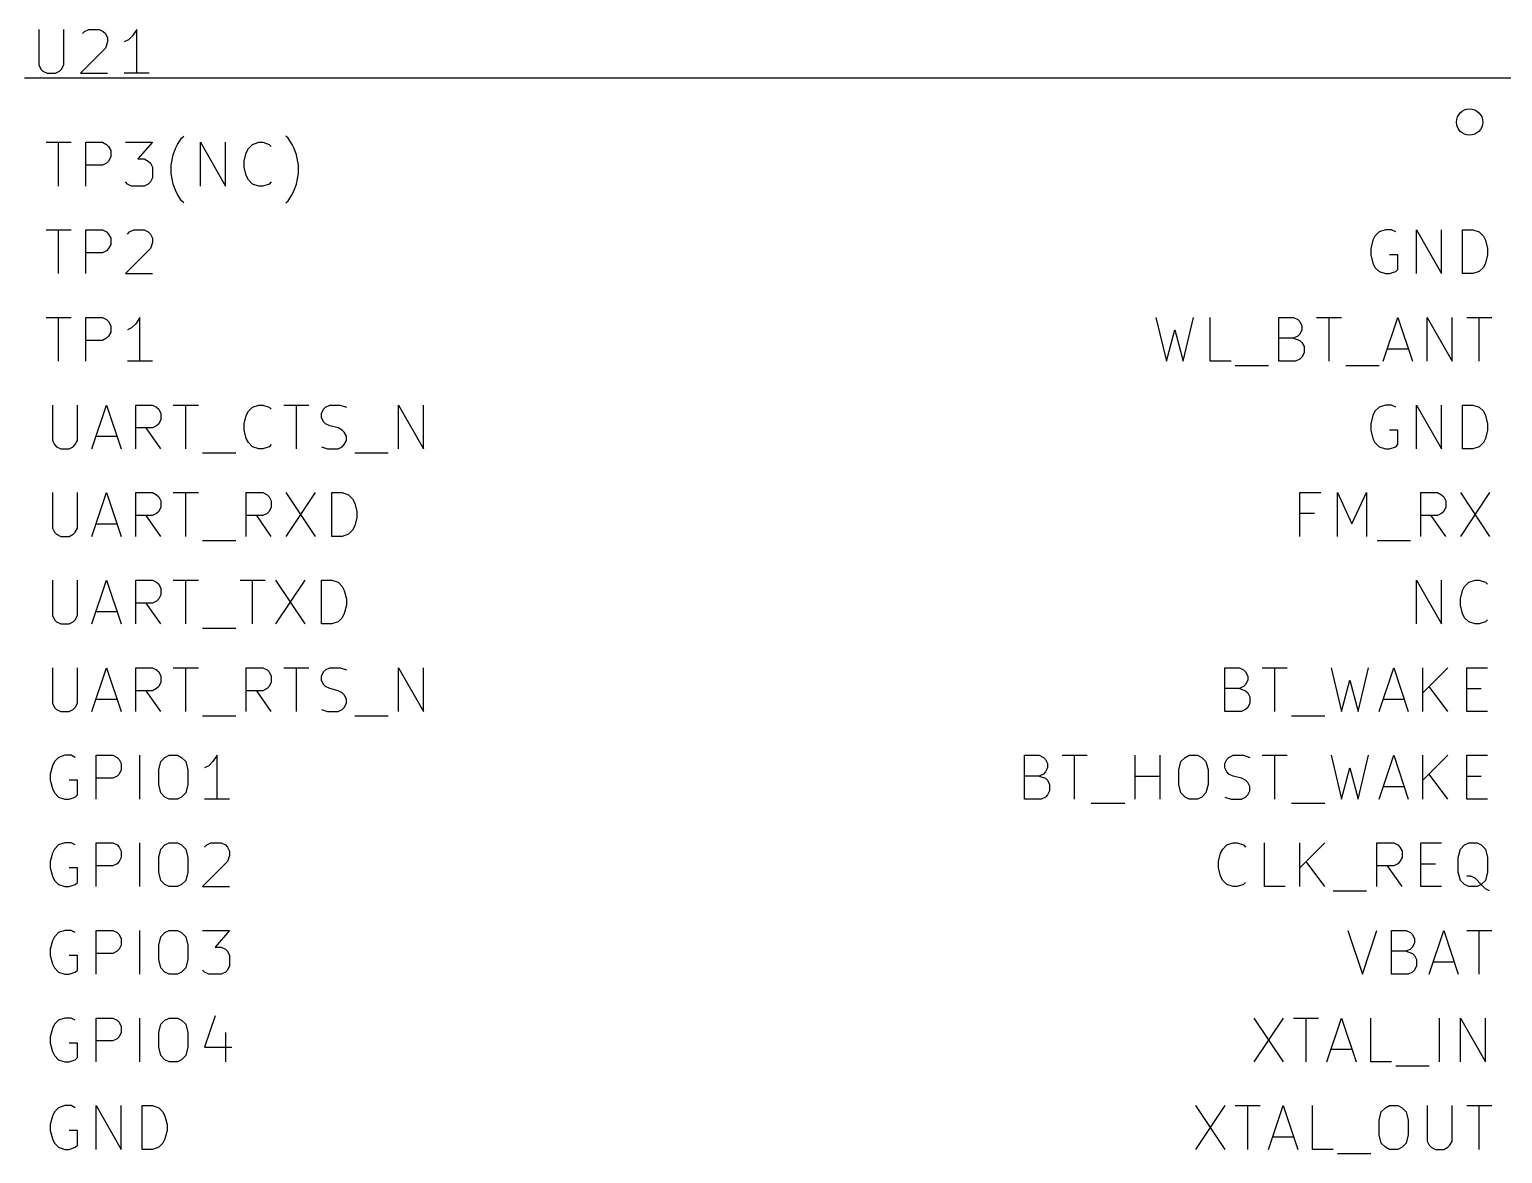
# Model space of a CAD drawing. Header units: millimetres. Extents: x 6 to 276, y -192 to -5.
# Drawn here: x 106.83 to 149.55, y -74.37 to -41.76 of the extents above; entities that cross this region are included whole.
import ezdxf

# ---------------------------------------------------------------- set-up
doc = ezdxf.new("R2010")
doc.units = ezdxf.units.MM
doc.layers.add('GREENSIXTYFIVE', color=129, linetype='CONTINUOUS')
doc.layers.add('RED', color=14, linetype='CONTINUOUS')

msp = doc.modelspace()

# ---------------------------------------------------------------- linework, layer by layer
at = {"layer": 'GREENSIXTYFIVE', "linetype": 'CONTINUOUS'}
for p, q in [((107.0935, -41.7644), (107.0935, -42.7925)), ((107.8192, -42.7925), (107.8192, -41.7644)), ((108.3636, -41.8854), (108.424, -41.8249)), ((108.424, -41.8249), (108.545, -41.7644)), ((108.545, -41.7644), (108.8474, -41.7644)), ((108.8474, -41.7644), (108.9683, -41.8249)), ((108.9683, -41.8249), (109.0288, -41.8854)), ((109.9359, -41.7644), (109.815, -41.9459)), ((109.9359, -43.0344), (109.9359, -41.7644)), ((109.0288, -41.8854), (109.0893, -42.0063)), ((109.0893, -42.1273), (109.0288, -42.3087)), ((109.0893, -42.0063), (109.0893, -42.1273)), ((109.694, -42.0668), (109.5731, -42.1273)), ((109.815, -41.9459), (109.694, -42.0668)), ((109.0288, -42.3087), (108.3031, -43.0344)), ((107.0935, -42.7925), (107.154, -42.9135)), ((107.154, -42.9135), (107.2145, -42.974)), ((107.2145, -42.974), (107.3354, -43.0344)), ((107.3354, -43.0344), (107.5773, -43.0344)), ((107.5773, -43.0344), (107.6983, -42.974)), ((107.6983, -42.974), (107.7588, -42.9135)), ((107.7588, -42.9135), (107.8192, -42.7925)), ((108.3031, -43.0344), (109.0893, -43.0344)), ((110.2988, -43.0344), (109.5731, -43.0344)), ((107.3089, -45.0375), (108.0346, -45.0375)), ((107.6718, -46.3075), (107.6718, -45.0375)), ((108.4579, -46.3075), (108.4579, -45.0375)), ((108.4579, -45.0375), (108.9417, -45.0375)), ((108.9417, -45.0375), (109.0627, -45.098)), ((109.0627, -45.098), (109.1232, -45.1585)), ((109.1232, -45.1585), (109.1836, -45.2794)), ((109.1836, -45.2794), (109.1836, -45.4609)), ((109.607, -45.0375), (110.3932, -45.0375)), ((110.3932, -45.0375), (109.9698, -45.5213)), ((110.9979, -45.4004), (111.0584, -45.219)), ((111.0584, -45.219), (111.1189, -45.098)), ((111.1189, -45.098), (111.2398, -44.9166)), ((111.2398, -44.9166), (111.3003, -44.8561)), ((111.7841, -46.3075), (111.7841, -45.0375)), ((111.7841, -45.0375), (112.5098, -46.3075)), ((112.5098, -46.3075), (112.5098, -45.0375)), ((113.1146, -45.3399), (113.1751, -45.219)), ((113.1751, -45.219), (113.2961, -45.098)), ((113.2961, -45.098), (113.4775, -45.0375)), ((113.4775, -45.0375), (113.5984, -45.0375)), ((113.5984, -45.0375), (113.7799, -45.098)), ((113.7799, -45.098), (113.8403, -45.1585)), ((114.3242, -44.9166), (114.2637, -44.8561)), ((114.4451, -45.098), (114.3242, -44.9166)), ((114.5056, -45.219), (114.4451, -45.098)), ((114.5661, -45.4004), (114.5056, -45.219)), ((108.9417, -45.7028), (108.4579, -45.7028)), ((109.0627, -45.6423), (108.9417, -45.7028)), ((109.1232, -45.5818), (109.0627, -45.6423)), ((109.1836, -45.4609), (109.1232, -45.5818)), ((109.9698, -45.5213), (110.1513, -45.5213)), ((110.1513, -45.5213), (110.2722, -45.5818)), ((110.2722, -45.5818), (110.3327, -45.6423)), ((110.3327, -45.6423), (110.3932, -45.7632)), ((110.9374, -45.7028), (110.9979, -45.4004)), ((110.9374, -45.9447), (110.9374, -45.7028)), ((113.0542, -45.5818), (113.1146, -45.3399)), ((113.0542, -45.7632), (113.0542, -45.5818)), ((114.6265, -45.7028), (114.5661, -45.4004)), ((114.6265, -45.9447), (114.6265, -45.7028)), ((110.3932, -46.0656), (110.3327, -46.1866)), ((110.3932, -45.7632), (110.3932, -46.0656)), ((110.9979, -46.2471), (110.9374, -45.9447)), ((113.1146, -46.0051), (113.0542, -45.7632)), ((113.1751, -46.1261), (113.1146, -46.0051)), ((113.2961, -46.2471), (113.1751, -46.1261)), ((114.5661, -46.2471), (114.6265, -45.9447)), ((109.6675, -46.2471), (109.607, -46.1866)), ((109.7884, -46.3075), (109.6675, -46.2471)), ((110.1513, -46.3075), (109.7884, -46.3075)), ((110.2722, -46.2471), (110.1513, -46.3075)), ((110.3327, -46.1866), (110.2722, -46.2471)), ((111.0584, -46.4285), (110.9979, -46.2471)), ((111.1189, -46.5494), (111.0584, -46.4285)), ((111.2398, -46.7309), (111.1189, -46.5494)), ((113.4775, -46.3075), (113.2961, -46.2471)), ((113.5984, -46.3075), (113.4775, -46.3075)), ((113.7799, -46.2471), (113.5984, -46.3075)), ((113.8403, -46.1866), (113.7799, -46.2471)), ((114.3242, -46.7309), (114.4451, -46.5494)), ((114.4451, -46.5494), (114.5056, -46.4285)), ((114.5056, -46.4285), (114.5661, -46.2471)), ((111.3003, -46.7913), (111.2398, -46.7309)), ((114.2637, -46.7913), (114.3242, -46.7309)), ((107.3089, -47.5775), (108.0346, -47.5775)), ((107.6718, -48.8475), (107.6718, -47.5775)), ((108.4579, -48.8475), (108.4579, -47.5775)), ((108.4579, -47.5775), (108.9417, -47.5775)), ((108.9417, -47.5775), (109.0627, -47.638)), ((109.0627, -47.638), (109.1232, -47.6985)), ((109.1232, -47.6985), (109.1836, -47.8194)), ((109.1836, -47.8194), (109.1836, -48.0009)), ((109.6675, -47.6985), (109.7279, -47.638)), ((109.7279, -47.638), (109.8489, -47.5775)), ((109.8489, -47.5775), (110.1513, -47.5775)), ((110.1513, -47.5775), (110.2722, -47.638)), ((110.2722, -47.638), (110.3327, -47.6985)), ((110.3327, -47.6985), (110.3932, -47.8194)), ((110.3932, -47.8194), (110.3932, -47.9404)), ((145.8443, -47.759), (145.7838, -47.8799)), ((145.9653, -47.638), (145.8443, -47.759)), ((146.1467, -47.5775), (145.9653, -47.638)), ((146.3281, -47.5775), (146.1467, -47.5775)), ((146.4491, -47.638), (146.3281, -47.5775)), ((147.0538, -48.8475), (147.0538, -47.5775)), ((147.0538, -47.5775), (147.7795, -48.8475)), ((147.7795, -48.8475), (147.7795, -47.5775)), ((148.3843, -48.8475), (148.3843, -47.5775)), ((148.3843, -47.5775), (148.6867, -47.5775)), ((148.6867, -47.5775), (148.8681, -47.638)), ((148.8681, -47.638), (148.9891, -47.759)), ((148.9891, -47.759), (149.0496, -47.8799)), ((108.9417, -48.2428), (108.4579, -48.2428)), ((109.0627, -48.1823), (108.9417, -48.2428)), ((109.1232, -48.1218), (109.0627, -48.1823)), ((109.1836, -48.0009), (109.1232, -48.1218)), ((110.3327, -48.1218), (109.607, -48.8475)), ((110.3932, -47.9404), (110.3327, -48.1218)), ((145.7838, -47.8799), (145.7234, -48.1218)), ((145.7234, -48.1218), (145.7234, -48.3032)), ((149.0496, -47.8799), (149.11, -48.1218)), ((149.11, -48.1218), (149.11, -48.3032)), ((145.7234, -48.3032), (145.7838, -48.5451)), ((145.7838, -48.5451), (145.8443, -48.6661)), ((145.8443, -48.6661), (145.9653, -48.7871)), ((146.5095, -48.3032), (146.2676, -48.3032)), ((146.5095, -48.7266), (146.5095, -48.3032)), ((148.9891, -48.6661), (148.8681, -48.7871)), ((149.0496, -48.5451), (148.9891, -48.6661)), ((149.11, -48.3032), (149.0496, -48.5451)), ((109.607, -48.8475), (110.3932, -48.8475)), ((145.9653, -48.7871), (146.1467, -48.8475)), ((146.1467, -48.8475), (146.2676, -48.8475)), ((146.2676, -48.8475), (146.4491, -48.7871)), ((146.4491, -48.7871), (146.5095, -48.7266)), ((148.6867, -48.8475), (148.3843, -48.8475)), ((148.8681, -48.7871), (148.6867, -48.8475)), ((107.3089, -50.1175), (108.0346, -50.1175)), ((107.6718, -51.3875), (107.6718, -50.1175)), ((108.4579, -51.3875), (108.4579, -50.1175)), ((108.4579, -50.1175), (108.9417, -50.1175)), ((108.9417, -50.1175), (109.0627, -50.178)), ((109.0627, -50.178), (109.1232, -50.2385)), ((109.1232, -50.2385), (109.1836, -50.3594)), ((109.1836, -50.3594), (109.1836, -50.5409)), ((109.9094, -50.299), (109.7884, -50.4199)), ((110.0303, -50.1175), (109.9094, -50.299)), ((110.0303, -51.3875), (110.0303, -50.1175)), ((139.4944, -50.1175), (139.7968, -51.3875)), ((140.2806, -51.3875), (140.583, -50.1175)), ((141.0667, -51.3875), (141.0667, -50.1175)), ((143.0624, -51.3875), (143.0624, -50.1175)), ((143.0624, -50.1175), (143.4858, -50.1175)), ((143.4858, -50.1175), (143.6067, -50.178)), ((143.6067, -50.178), (143.6672, -50.2385)), ((143.6672, -50.2385), (143.7277, -50.3594)), ((143.7277, -50.3594), (143.7277, -50.4804)), ((144.151, -50.1175), (144.8767, -50.1175)), ((144.5139, -51.3875), (144.5139, -50.1175)), ((146.0862, -51.3875), (146.5095, -50.1175)), ((146.5095, -50.1175), (146.9329, -51.3875)), ((147.3562, -51.3875), (147.3562, -50.1175)), ((147.3562, -50.1175), (148.0819, -51.3875)), ((148.0819, -51.3875), (148.0819, -50.1175)), ((148.5053, -50.1175), (149.231, -50.1175)), ((148.8682, -51.3875), (148.8682, -50.1175)), ((108.9417, -50.7828), (108.4579, -50.7828)), ((109.0627, -50.7223), (108.9417, -50.7828)), ((109.1232, -50.6618), (109.0627, -50.7223)), ((109.1836, -50.5409), (109.1232, -50.6618)), ((109.7884, -50.4199), (109.6675, -50.4804)), ((139.7968, -51.3875), (140.0387, -50.4804)), ((140.0387, -50.4804), (140.2806, -51.3875)), ((143.4858, -50.7223), (143.0624, -50.7223)), ((143.6067, -50.6618), (143.4858, -50.7223)), ((143.4858, -50.7223), (143.6672, -50.7828)), ((143.6672, -50.6013), (143.6067, -50.6618)), ((143.7277, -50.4804), (143.6672, -50.6013)), ((143.6672, -50.7828), (143.7277, -50.8432)), ((143.7277, -50.8432), (143.7881, -50.9642)), ((143.7881, -51.1456), (143.7277, -51.2666)), ((143.7881, -50.9642), (143.7881, -51.1456)), ((146.2072, -51.0247), (146.8119, -51.0247)), ((110.3932, -51.3875), (109.6675, -51.3875)), ((141.6715, -51.3875), (141.0667, -51.3875)), ((141.7925, -51.5085), (142.7601, -51.5085)), ((143.5462, -51.3875), (143.0624, -51.3875)), ((143.6672, -51.3271), (143.5462, -51.3875)), ((143.7277, -51.2666), (143.6672, -51.3271)), ((144.9977, -51.5085), (145.9653, -51.5085)), ((107.4903, -52.6575), (107.4903, -53.6856)), ((108.216, -53.6856), (108.216, -52.6575)), ((108.6394, -53.9275), (109.0627, -52.6575)), ((109.0627, -52.6575), (109.4861, -53.9275)), ((109.9094, -53.9275), (109.9094, -52.6575)), ((109.9094, -52.6575), (110.3932, -52.6575)), ((110.3932, -52.6575), (110.5142, -52.718)), ((110.5142, -52.718), (110.5747, -52.7785)), ((110.5747, -52.7785), (110.6351, -52.8994)), ((110.6351, -52.8994), (110.6351, -53.0809)), ((110.998, -52.6575), (111.7237, -52.6575)), ((111.3609, -53.9275), (111.3609, -52.6575)), ((113.0542, -53.2018), (113.1146, -52.9599)), ((113.1146, -52.9599), (113.1751, -52.839)), ((113.1751, -52.839), (113.2961, -52.718)), ((113.2961, -52.718), (113.4775, -52.6575)), ((113.4775, -52.6575), (113.5984, -52.6575)), ((113.5984, -52.6575), (113.7799, -52.718)), ((113.7799, -52.718), (113.8403, -52.7785)), ((114.2032, -52.6575), (114.9289, -52.6575)), ((114.5661, -53.9275), (114.5661, -52.6575)), ((115.2918, -52.8994), (115.3522, -52.7785)), ((115.2918, -53.0204), (115.2918, -52.8994)), ((115.3522, -52.7785), (115.4127, -52.718)), ((115.4127, -52.718), (115.5337, -52.6575)), ((115.5337, -52.6575), (115.836, -52.6575)), ((115.836, -52.6575), (116.0175, -52.718)), ((117.5293, -53.9275), (117.5293, -52.6575)), ((117.5293, -52.6575), (118.255, -53.9275)), ((118.255, -53.9275), (118.255, -52.6575)), ((145.7838, -52.9599), (145.7234, -53.2018)), ((145.8443, -52.839), (145.7838, -52.9599)), ((145.9653, -52.718), (145.8443, -52.839)), ((146.1467, -52.6575), (145.9653, -52.718)), ((146.3281, -52.6575), (146.1467, -52.6575)), ((146.4491, -52.718), (146.3281, -52.6575)), ((147.0538, -53.9275), (147.0538, -52.6575)), ((147.0538, -52.6575), (147.7795, -53.9275)), ((147.7795, -53.9275), (147.7795, -52.6575)), ((148.3843, -53.9275), (148.3843, -52.6575)), ((148.3843, -52.6575), (148.6867, -52.6575)), ((148.6867, -52.6575), (148.8681, -52.718)), ((148.8681, -52.718), (148.9891, -52.839)), ((148.9891, -52.839), (149.0496, -52.9599)), ((149.0496, -52.9599), (149.11, -53.2018)), ((110.3932, -53.3228), (109.9094, -53.3228)), ((110.6351, -53.9275), (110.2118, -53.3228)), ((110.5142, -53.2623), (110.3932, -53.3228)), ((110.5747, -53.2018), (110.5142, -53.2623)), ((110.6351, -53.0809), (110.5747, -53.2018)), ((113.0542, -53.3832), (113.0542, -53.2018)), ((113.1146, -53.6251), (113.0542, -53.3832)), ((115.3522, -53.1413), (115.2918, -53.0204)), ((115.4127, -53.2018), (115.3522, -53.1413)), ((115.5337, -53.2623), (115.4127, -53.2018)), ((115.7756, -53.3228), (115.5337, -53.2623)), ((115.8965, -53.3832), (115.7756, -53.3228)), ((115.957, -53.4437), (115.8965, -53.3832)), ((145.7234, -53.2018), (145.7234, -53.3832)), ((145.7234, -53.3832), (145.7838, -53.6251)), ((146.5095, -53.3832), (146.2676, -53.3832)), ((146.5095, -53.8066), (146.5095, -53.3832)), ((149.11, -53.3832), (149.0496, -53.6251)), ((149.11, -53.2018), (149.11, -53.3832)), ((107.4903, -53.6856), (107.5508, -53.8066)), ((107.5508, -53.8066), (107.6113, -53.8671)), ((108.0951, -53.8671), (108.1556, -53.8066)), ((108.1556, -53.8066), (108.216, -53.6856)), ((108.7604, -53.5647), (109.3651, -53.5647)), ((113.1751, -53.7461), (113.1146, -53.6251)), ((113.2961, -53.8671), (113.1751, -53.7461)), ((113.8403, -53.8066), (113.7799, -53.8671)), ((115.8965, -53.8671), (115.957, -53.8066)), ((116.0175, -53.5647), (115.957, -53.4437)), ((115.957, -53.8066), (116.0175, -53.6856)), ((116.0175, -53.6856), (116.0175, -53.5647)), ((145.7838, -53.6251), (145.8443, -53.7461)), ((145.8443, -53.7461), (145.9653, -53.8671)), ((146.4491, -53.8671), (146.5095, -53.8066)), ((148.9891, -53.7461), (148.8681, -53.8671)), ((149.0496, -53.6251), (148.9891, -53.7461)), ((107.6113, -53.8671), (107.7322, -53.9275)), ((107.7322, -53.9275), (107.9741, -53.9275)), ((107.9741, -53.9275), (108.0951, -53.8671)), ((111.8447, -54.0485), (112.8123, -54.0485)), ((113.4775, -53.9275), (113.2961, -53.8671)), ((113.5984, -53.9275), (113.4775, -53.9275)), ((113.7799, -53.8671), (113.5984, -53.9275)), ((115.2918, -53.8671), (115.4732, -53.9275)), ((115.4732, -53.9275), (115.7756, -53.9275)), ((115.7756, -53.9275), (115.8965, -53.8671)), ((116.2594, -54.0485), (117.227, -54.0485)), ((145.9653, -53.8671), (146.1467, -53.9275)), ((146.1467, -53.9275), (146.2676, -53.9275)), ((146.2676, -53.9275), (146.4491, -53.8671)), ((148.6867, -53.9275), (148.3843, -53.9275)), ((148.8681, -53.8671), (148.6867, -53.9275)), ((107.4903, -55.1975), (107.4903, -56.2256)), ((108.216, -56.2256), (108.216, -55.1975)), ((108.6394, -56.4675), (109.0627, -55.1975)), ((109.0627, -55.1975), (109.4861, -56.4675)), ((109.9094, -56.4675), (109.9094, -55.1975)), ((109.9094, -55.1975), (110.3932, -55.1975)), ((110.3932, -55.1975), (110.5142, -55.258)), ((110.5142, -55.258), (110.5747, -55.3185)), ((110.5747, -55.3185), (110.6351, -55.4394)), ((110.6351, -55.4394), (110.6351, -55.6209)), ((110.998, -55.1975), (111.7237, -55.1975)), ((111.3609, -56.4675), (111.3609, -55.1975)), ((113.1146, -56.4675), (113.1146, -55.1975)), ((113.1146, -55.1975), (113.5984, -55.1975)), ((113.5984, -55.1975), (113.7194, -55.258)), ((113.7194, -55.258), (113.7799, -55.3185)), ((113.7799, -55.3185), (113.8403, -55.4394)), ((113.8403, -55.4394), (113.8403, -55.6209)), ((114.2637, -55.1975), (115.1103, -56.4675)), ((115.1103, -55.1975), (114.2637, -56.4675)), ((115.5941, -56.4675), (115.5941, -55.1975)), ((115.5941, -55.1975), (115.8965, -55.1975)), ((115.8965, -55.1975), (116.0779, -55.258)), ((116.0779, -55.258), (116.1989, -55.379)), ((116.1989, -55.379), (116.2594, -55.4999)), ((116.2594, -55.4999), (116.3198, -55.7418)), ((143.6672, -56.4675), (143.6672, -55.1975)), ((143.6672, -55.1975), (144.272, -55.1975)), ((144.7558, -56.4675), (144.7558, -55.1975)), ((144.7558, -55.1975), (145.1792, -56.1047)), ((145.1792, -56.1047), (145.6025, -55.1975)), ((145.6025, -55.1975), (145.6025, -56.4675)), ((147.1748, -56.4675), (147.1748, -55.1975)), ((147.1748, -55.1975), (147.6586, -55.1975)), ((147.6586, -55.1975), (147.7796, -55.258)), ((147.7796, -55.258), (147.8401, -55.3185)), ((147.8401, -55.3185), (147.9005, -55.4394)), ((147.9005, -55.4394), (147.9005, -55.6209)), ((148.3239, -55.1975), (149.1705, -56.4675)), ((149.1705, -55.1975), (148.3239, -56.4675)), ((110.3932, -55.8628), (109.9094, -55.8628)), ((110.6351, -56.4675), (110.2118, -55.8628)), ((110.5142, -55.8023), (110.3932, -55.8628)), ((110.5747, -55.7418), (110.5142, -55.8023)), ((110.6351, -55.6209), (110.5747, -55.7418)), ((113.5984, -55.8628), (113.1146, -55.8628)), ((113.8403, -56.4675), (113.417, -55.8628)), ((113.7194, -55.8023), (113.5984, -55.8628)), ((113.7799, -55.7418), (113.7194, -55.8023)), ((113.8403, -55.6209), (113.7799, -55.7418)), ((116.3198, -55.9232), (116.2594, -56.1651)), ((116.3198, -55.7418), (116.3198, -55.9232)), ((144.0906, -55.8023), (143.6672, -55.8023)), ((147.6586, -55.8628), (147.1748, -55.8628)), ((147.9005, -56.4675), (147.4772, -55.8628)), ((147.7796, -55.8023), (147.6586, -55.8628)), ((147.8401, -55.7418), (147.7796, -55.8023)), ((147.9005, -55.6209), (147.8401, -55.7418)), ((107.4903, -56.2256), (107.5508, -56.3466)), ((107.5508, -56.3466), (107.6113, -56.4071)), ((108.0951, -56.4071), (108.1556, -56.3466)), ((108.1556, -56.3466), (108.216, -56.2256)), ((108.7604, -56.1047), (109.3651, -56.1047)), ((116.1989, -56.2861), (116.0779, -56.4071)), ((116.2594, -56.1651), (116.1989, -56.2861)), ((107.6113, -56.4071), (107.7322, -56.4675)), ((107.7322, -56.4675), (107.9741, -56.4675)), ((107.9741, -56.4675), (108.0951, -56.4071)), ((111.8447, -56.5885), (112.8123, -56.5885)), ((115.8965, -56.4675), (115.5941, -56.4675)), ((116.0779, -56.4071), (115.8965, -56.4675)), ((145.9049, -56.5885), (146.8725, -56.5885)), ((107.4903, -57.7375), (107.4903, -58.7656)), ((108.216, -58.7656), (108.216, -57.7375)), ((108.6394, -59.0075), (109.0627, -57.7375)), ((109.0627, -57.7375), (109.4861, -59.0075)), ((109.9094, -59.0075), (109.9094, -57.7375)), ((109.9094, -57.7375), (110.3932, -57.7375)), ((110.3932, -57.7375), (110.5142, -57.798)), ((110.5142, -57.798), (110.5747, -57.8585)), ((110.5747, -57.8585), (110.6351, -57.9794)), ((110.6351, -57.9794), (110.6351, -58.1609)), ((110.998, -57.7375), (111.7237, -57.7375)), ((111.3609, -59.0075), (111.3609, -57.7375)), ((112.9332, -57.7375), (113.6589, -57.7375)), ((113.2961, -59.0075), (113.2961, -57.7375)), ((113.9613, -57.7375), (114.8079, -59.0075)), ((114.8079, -57.7375), (113.9613, -59.0075)), ((115.2917, -59.0075), (115.2917, -57.7375)), ((115.2917, -57.7375), (115.5941, -57.7375)), ((115.5941, -57.7375), (115.7755, -57.798)), ((115.7755, -57.798), (115.8965, -57.919)), ((115.8965, -57.919), (115.957, -58.0399)), ((115.957, -58.0399), (116.0174, -58.2818)), ((147.0538, -59.0075), (147.0538, -57.7375)), ((147.0538, -57.7375), (147.7795, -59.0075)), ((147.7795, -59.0075), (147.7795, -57.7375)), ((148.3239, -58.2818), (148.3843, -58.0399)), ((148.3843, -58.0399), (148.4448, -57.919)), ((148.4448, -57.919), (148.5658, -57.798)), ((148.5658, -57.798), (148.7472, -57.7375)), ((148.7472, -57.7375), (148.8681, -57.7375)), ((148.8681, -57.7375), (149.0496, -57.798)), ((149.0496, -57.798), (149.11, -57.8585)), ((110.3932, -58.4028), (109.9094, -58.4028)), ((110.6351, -59.0075), (110.2118, -58.4028)), ((110.5142, -58.3423), (110.3932, -58.4028)), ((110.5747, -58.2818), (110.5142, -58.3423)), ((110.6351, -58.1609), (110.5747, -58.2818)), ((116.0174, -58.4632), (115.957, -58.7051)), ((116.0174, -58.2818), (116.0174, -58.4632)), ((148.3239, -58.4632), (148.3239, -58.2818)), ((148.3843, -58.7051), (148.3239, -58.4632)), ((107.4903, -58.7656), (107.5508, -58.8866)), ((107.5508, -58.8866), (107.6113, -58.9471)), ((107.6113, -58.9471), (107.7322, -59.0075)), ((107.9741, -59.0075), (108.0951, -58.9471)), ((108.0951, -58.9471), (108.1556, -58.8866)), ((108.1556, -58.8866), (108.216, -58.7656)), ((108.7604, -58.6447), (109.3651, -58.6447)), ((115.7755, -58.9471), (115.5941, -59.0075)), ((115.8965, -58.8261), (115.7755, -58.9471)), ((115.957, -58.7051), (115.8965, -58.8261)), ((148.4448, -58.8261), (148.3843, -58.7051)), ((148.5658, -58.9471), (148.4448, -58.8261)), ((148.7472, -59.0075), (148.5658, -58.9471)), ((149.0496, -58.9471), (148.8681, -59.0075)), ((149.11, -58.8866), (149.0496, -58.9471)), ((107.7322, -59.0075), (107.9741, -59.0075)), ((111.8447, -59.1285), (112.8123, -59.1285)), ((115.5941, -59.0075), (115.2917, -59.0075)), ((148.8681, -59.0075), (148.7472, -59.0075)), ((107.4903, -60.2775), (107.4903, -61.3056)), ((108.216, -61.3056), (108.216, -60.2775)), ((108.6394, -61.5475), (109.0627, -60.2775)), ((109.0627, -60.2775), (109.4861, -61.5475)), ((109.9094, -61.5475), (109.9094, -60.2775)), ((109.9094, -60.2775), (110.3932, -60.2775)), ((110.3932, -60.2775), (110.5142, -60.338)), ((110.5142, -60.338), (110.5747, -60.3985)), ((110.5747, -60.3985), (110.6351, -60.5194)), ((110.6351, -60.5194), (110.6351, -60.7009)), ((110.998, -60.2775), (111.7237, -60.2775)), ((111.3609, -61.5475), (111.3609, -60.2775)), ((113.1146, -61.5475), (113.1146, -60.2775)), ((113.1146, -60.2775), (113.5984, -60.2775)), ((113.5984, -60.2775), (113.7194, -60.338)), ((113.7194, -60.338), (113.7799, -60.3985)), ((113.7799, -60.3985), (113.8403, -60.5194)), ((113.8403, -60.5194), (113.8403, -60.7009)), ((114.2032, -60.2775), (114.9289, -60.2775)), ((114.5661, -61.5475), (114.5661, -60.2775)), ((115.2918, -60.5194), (115.3522, -60.3985)), ((115.2918, -60.6404), (115.2918, -60.5194)), ((115.3522, -60.7613), (115.2918, -60.6404)), ((115.3522, -60.3985), (115.4127, -60.338)), ((115.4127, -60.338), (115.5337, -60.2775)), ((115.5337, -60.2775), (115.836, -60.2775)), ((115.836, -60.2775), (116.0175, -60.338)), ((117.5293, -61.5475), (117.5293, -60.2775)), ((117.5293, -60.2775), (118.255, -61.5475)), ((118.255, -61.5475), (118.255, -60.2775)), ((141.4901, -61.5475), (141.4901, -60.2775)), ((141.4901, -60.2775), (141.9135, -60.2775)), ((141.9135, -60.2775), (142.0344, -60.338)), ((142.0344, -60.338), (142.0949, -60.3985)), ((142.0949, -60.3985), (142.1554, -60.5194)), ((142.1554, -60.6404), (142.0949, -60.7613)), ((142.1554, -60.5194), (142.1554, -60.6404)), ((142.5787, -60.2775), (143.3044, -60.2775)), ((142.9416, -61.5475), (142.9416, -60.2775)), ((144.5744, -60.2775), (144.8768, -61.5475)), ((144.8768, -61.5475), (145.1187, -60.6404)), ((145.1187, -60.6404), (145.3606, -61.5475)), ((145.3606, -61.5475), (145.663, -60.2775)), ((145.9653, -61.5475), (146.3886, -60.2775)), ((146.3886, -60.2775), (146.812, -61.5475)), ((147.2353, -61.5475), (147.2353, -60.2775)), ((147.961, -60.2775), (147.2353, -61.0032)), ((148.5053, -61.5475), (148.5053, -60.2775)), ((148.5053, -60.2775), (149.1101, -60.2775)), ((110.3932, -60.9428), (109.9094, -60.9428)), ((110.6351, -61.5475), (110.2118, -60.9428)), ((110.5142, -60.8823), (110.3932, -60.9428)), ((110.5747, -60.8218), (110.5142, -60.8823)), ((110.6351, -60.7009), (110.5747, -60.8218)), ((113.5984, -60.9428), (113.1146, -60.9428)), ((113.8403, -61.5475), (113.417, -60.9428)), ((113.7194, -60.8823), (113.5984, -60.9428)), ((113.7799, -60.8218), (113.7194, -60.8823)), ((113.8403, -60.7009), (113.7799, -60.8218)), ((115.4127, -60.8218), (115.3522, -60.7613)), ((115.5337, -60.8823), (115.4127, -60.8218)), ((115.7756, -60.9428), (115.5337, -60.8823)), ((115.8965, -61.0032), (115.7756, -60.9428)), ((115.957, -61.0637), (115.8965, -61.0032)), ((116.0175, -61.1847), (115.957, -61.0637)), ((141.9135, -60.8823), (141.4901, -60.8823)), ((142.0344, -60.8218), (141.9135, -60.8823)), ((141.9135, -60.8823), (142.0949, -60.9428)), ((142.0949, -60.7613), (142.0344, -60.8218)), ((142.0949, -60.9428), (142.1554, -61.0032)), ((142.1554, -61.0032), (142.2158, -61.1242)), ((147.961, -61.5475), (147.4168, -60.8218)), ((148.5053, -60.8823), (148.9287, -60.8823)), ((107.4903, -61.3056), (107.5508, -61.4266)), ((107.5508, -61.4266), (107.6113, -61.4871)), ((107.6113, -61.4871), (107.7322, -61.5475)), ((107.9741, -61.5475), (108.0951, -61.4871)), ((108.0951, -61.4871), (108.1556, -61.4266)), ((108.1556, -61.4266), (108.216, -61.3056)), ((108.7604, -61.1847), (109.3651, -61.1847)), ((115.2918, -61.4871), (115.4732, -61.5475)), ((115.7756, -61.5475), (115.8965, -61.4871)), ((115.8965, -61.4871), (115.957, -61.4266)), ((115.957, -61.4266), (116.0175, -61.3056)), ((116.0175, -61.3056), (116.0175, -61.1847)), ((142.0949, -61.4871), (141.9739, -61.5475)), ((142.1554, -61.4266), (142.0949, -61.4871)), ((142.2158, -61.3056), (142.1554, -61.4266)), ((142.2158, -61.1242), (142.2158, -61.3056)), ((146.0863, -61.1847), (146.691, -61.1847)), ((107.7322, -61.5475), (107.9741, -61.5475)), ((111.8447, -61.6685), (112.8123, -61.6685)), ((115.4732, -61.5475), (115.7756, -61.5475)), ((116.2594, -61.6685), (117.227, -61.6685)), ((141.9739, -61.5475), (141.4901, -61.5475)), ((143.4254, -61.6685), (144.393, -61.6685)), ((149.1101, -61.5475), (148.5053, -61.5475)), ((107.4903, -63.1199), (107.4299, -63.3618)), ((107.5508, -62.999), (107.4903, -63.1199)), ((107.6718, -62.878), (107.5508, -62.999)), ((107.8532, -62.8175), (107.6718, -62.878)), ((108.0346, -62.8175), (107.8532, -62.8175)), ((108.1556, -62.878), (108.0346, -62.8175)), ((108.7603, -64.0875), (108.7603, -62.8175)), ((108.7603, -62.8175), (109.2441, -62.8175)), ((109.2441, -62.8175), (109.3651, -62.878)), ((109.3651, -62.878), (109.4256, -62.9385)), ((109.4256, -62.9385), (109.486, -63.0594)), ((109.486, -63.0594), (109.486, -63.2409)), ((110.0303, -64.0875), (110.0303, -62.8175)), ((110.5747, -63.2409), (110.6351, -62.999)), ((110.6351, -62.999), (110.7561, -62.878)), ((110.7561, -62.878), (110.877, -62.8175)), ((110.877, -62.8175), (111.1189, -62.8175)), ((111.1189, -62.8175), (111.2399, -62.878)), ((111.2399, -62.878), (111.3608, -62.999)), ((111.3608, -62.999), (111.4213, -63.2409)), ((112.0261, -63.1199), (111.9052, -63.1804)), ((112.1471, -62.999), (112.0261, -63.1199)), ((112.268, -62.8175), (112.1471, -62.999)), ((112.268, -64.0875), (112.268, -62.8175)), ((135.6844, -64.0875), (135.6844, -62.8175)), ((135.6844, -62.8175), (136.1078, -62.8175)), ((136.1078, -62.8175), (136.2287, -62.878)), ((136.2287, -62.878), (136.2892, -62.9385)), ((136.2892, -62.9385), (136.3497, -63.0594)), ((136.3497, -63.1804), (136.2892, -63.3013)), ((136.3497, -63.0594), (136.3497, -63.1804)), ((136.773, -62.8175), (137.4987, -62.8175)), ((137.1359, -64.0875), (137.1359, -62.8175)), ((138.8896, -64.0875), (138.8896, -62.8175)), ((139.6153, -64.0875), (139.6153, -62.8175)), ((140.1597, -63.2409), (140.2201, -62.999)), ((140.2201, -62.999), (140.3411, -62.878)), ((140.3411, -62.878), (140.462, -62.8175)), ((140.462, -62.8175), (140.7039, -62.8175)), ((140.7039, -62.8175), (140.8249, -62.878)), ((140.8249, -62.878), (140.9458, -62.999)), ((140.9458, -62.999), (141.0063, -63.2409)), ((141.4902, -63.0594), (141.5506, -62.9385)), ((141.4902, -63.1804), (141.4902, -63.0594)), ((141.5506, -63.3013), (141.4902, -63.1804)), ((141.5506, -62.9385), (141.6111, -62.878)), ((141.6111, -62.878), (141.7321, -62.8175)), ((141.7321, -62.8175), (142.0344, -62.8175)), ((142.0344, -62.8175), (142.2159, -62.878)), ((142.5787, -62.8175), (143.3044, -62.8175)), ((142.9416, -64.0875), (142.9416, -62.8175)), ((144.5744, -62.8175), (144.8768, -64.0875)), ((144.8768, -64.0875), (145.1187, -63.1804)), ((145.1187, -63.1804), (145.3606, -64.0875)), ((145.3606, -64.0875), (145.663, -62.8175)), ((145.9653, -64.0875), (146.3886, -62.8175)), ((146.3886, -62.8175), (146.812, -64.0875)), ((147.2353, -64.0875), (147.2353, -62.8175)), ((147.961, -62.8175), (147.2353, -63.5432)), ((148.5053, -64.0875), (148.5053, -62.8175)), ((148.5053, -62.8175), (149.1101, -62.8175)), ((107.4299, -63.3618), (107.4299, -63.5432)), ((107.4299, -63.5432), (107.4903, -63.7851)), ((108.216, -63.5432), (107.9741, -63.5432)), ((108.216, -63.9666), (108.216, -63.5432)), ((109.2441, -63.4828), (108.7603, -63.4828)), ((109.3651, -63.4223), (109.2441, -63.4828)), ((109.4256, -63.3618), (109.3651, -63.4223)), ((109.486, -63.2409), (109.4256, -63.3618)), ((110.5747, -63.6642), (110.5747, -63.2409)), ((111.4213, -63.2409), (111.4213, -63.6642)), ((136.1078, -63.4223), (135.6844, -63.4223)), ((136.2287, -63.3618), (136.1078, -63.4223)), ((136.1078, -63.4223), (136.2892, -63.4828)), ((136.2892, -63.3013), (136.2287, -63.3618)), ((136.2892, -63.4828), (136.3497, -63.5432)), ((136.3497, -63.5432), (136.4101, -63.6642)), ((138.8896, -63.4223), (139.6153, -63.4223)), ((140.1597, -63.6642), (140.1597, -63.2409)), ((141.0063, -63.2409), (141.0063, -63.6642)), ((141.6111, -63.3618), (141.5506, -63.3013)), ((141.7321, -63.4223), (141.6111, -63.3618)), ((141.974, -63.4828), (141.7321, -63.4223)), ((142.0949, -63.5432), (141.974, -63.4828)), ((142.1554, -63.6037), (142.0949, -63.5432)), ((142.2159, -63.7247), (142.1554, -63.6037)), ((147.961, -64.0875), (147.4168, -63.3618)), ((148.5053, -63.4223), (148.9287, -63.4223)), ((107.4903, -63.7851), (107.5508, -63.9061)), ((107.5508, -63.9061), (107.6718, -64.0271)), ((107.6718, -64.0271), (107.8532, -64.0875)), ((107.9741, -64.0875), (108.1556, -64.0271)), ((108.1556, -64.0271), (108.216, -63.9666)), ((110.6351, -63.9061), (110.5747, -63.6642)), ((110.7561, -64.0271), (110.6351, -63.9061)), ((110.877, -64.0875), (110.7561, -64.0271)), ((111.2399, -64.0271), (111.1189, -64.0875)), ((111.3608, -63.9061), (111.2399, -64.0271)), ((111.4213, -63.6642), (111.3608, -63.9061)), ((136.2892, -64.0271), (136.1682, -64.0875)), ((136.3497, -63.9666), (136.2892, -64.0271)), ((136.4101, -63.8456), (136.3497, -63.9666)), ((136.4101, -63.6642), (136.4101, -63.8456)), ((140.2201, -63.9061), (140.1597, -63.6642)), ((140.3411, -64.0271), (140.2201, -63.9061)), ((140.462, -64.0875), (140.3411, -64.0271)), ((140.8249, -64.0271), (140.7039, -64.0875)), ((140.9458, -63.9061), (140.8249, -64.0271)), ((141.0063, -63.6642), (140.9458, -63.9061)), ((141.4902, -64.0271), (141.6716, -64.0875)), ((141.974, -64.0875), (142.0949, -64.0271)), ((142.0949, -64.0271), (142.1554, -63.9666)), ((142.1554, -63.9666), (142.2159, -63.8456)), ((142.2159, -63.8456), (142.2159, -63.7247)), ((146.0863, -63.7247), (146.691, -63.7247)), ((107.8532, -64.0875), (107.9741, -64.0875)), ((111.1189, -64.0875), (110.877, -64.0875)), ((112.6309, -64.0875), (111.9052, -64.0875)), ((136.1682, -64.0875), (135.6844, -64.0875)), ((137.6197, -64.2085), (138.5873, -64.2085)), ((140.7039, -64.0875), (140.462, -64.0875)), ((141.6716, -64.0875), (141.974, -64.0875)), ((143.4254, -64.2085), (144.393, -64.2085)), ((149.1101, -64.0875), (148.5053, -64.0875)), ((107.8532, -65.3575), (107.6718, -65.418)), ((108.0346, -65.3575), (107.8532, -65.3575)), ((108.1556, -65.418), (108.0346, -65.3575)), ((108.7603, -66.6275), (108.7603, -65.3575)), ((108.7603, -65.3575), (109.2441, -65.3575)), ((109.2441, -65.3575), (109.3651, -65.418)), ((110.0303, -66.6275), (110.0303, -65.3575)), ((110.7561, -65.418), (110.877, -65.3575)), ((110.877, -65.3575), (111.1189, -65.3575)), ((111.1189, -65.3575), (111.2399, -65.418)), ((111.9656, -65.418), (112.0866, -65.3575)), ((112.0866, -65.3575), (112.389, -65.3575)), ((112.389, -65.3575), (112.5099, -65.418)), ((141.5506, -65.418), (141.732, -65.3575)), ((141.732, -65.3575), (141.8529, -65.3575)), ((141.8529, -65.3575), (142.0344, -65.418)), ((142.6391, -66.6275), (142.6391, -65.3575)), ((143.6672, -66.6275), (143.6672, -65.3575)), ((144.3929, -65.3575), (143.6672, -66.0832)), ((145.9048, -66.6275), (145.9048, -65.3575)), ((145.9048, -65.3575), (146.3886, -65.3575)), ((146.3886, -65.3575), (146.5096, -65.418)), ((147.1748, -66.6275), (147.1748, -65.3575)), ((147.1748, -65.3575), (147.7796, -65.3575)), ((148.4448, -65.418), (148.5657, -65.3575)), ((148.5657, -65.3575), (148.8076, -65.3575)), ((148.8076, -65.3575), (148.9286, -65.418)), ((107.4903, -65.6599), (107.4299, -65.9018)), ((107.5508, -65.539), (107.4903, -65.6599)), ((107.6718, -65.418), (107.5508, -65.539)), ((109.3651, -65.418), (109.4256, -65.4785)), ((109.4256, -65.4785), (109.486, -65.5994)), ((109.486, -65.7809), (109.4256, -65.9018)), ((109.486, -65.5994), (109.486, -65.7809)), ((110.5747, -65.7809), (110.6351, -65.539)), ((110.5747, -66.2042), (110.5747, -65.7809)), ((110.6351, -65.539), (110.7561, -65.418)), ((111.2399, -65.418), (111.3608, -65.539)), ((111.3608, -65.539), (111.4213, -65.7809)), ((111.4213, -65.7809), (111.4213, -66.2042)), ((111.9052, -65.4785), (111.9656, -65.418)), ((112.5099, -65.418), (112.5704, -65.4785)), ((112.5704, -65.4785), (112.6309, -65.5994)), ((112.6309, -65.7204), (112.5704, -65.9018)), ((112.6309, -65.5994), (112.6309, -65.7204)), ((141.3087, -65.9018), (141.3691, -65.6599)), ((141.3691, -65.6599), (141.4296, -65.539)), ((141.4296, -65.539), (141.5506, -65.418)), ((142.0344, -65.418), (142.0948, -65.4785)), ((146.5096, -65.418), (146.5701, -65.4785)), ((146.5701, -65.4785), (146.6305, -65.5994)), ((146.6305, -65.7809), (146.5701, -65.9018)), ((146.6305, -65.5994), (146.6305, -65.7809)), ((148.2634, -65.7809), (148.3238, -65.539)), ((148.2634, -66.2042), (148.2634, -65.7809)), ((148.3238, -65.539), (148.4448, -65.418)), ((148.9286, -65.418), (149.0495, -65.539)), ((149.0495, -65.539), (149.11, -65.7809)), ((149.11, -65.7809), (149.11, -66.2042)), ((107.4299, -65.9018), (107.4299, -66.0832)), ((107.4299, -66.0832), (107.4903, -66.3251)), ((108.216, -66.0832), (107.9741, -66.0832)), ((108.216, -66.5066), (108.216, -66.0832)), ((109.2441, -66.0228), (108.7603, -66.0228)), ((109.3651, -65.9623), (109.2441, -66.0228)), ((109.4256, -65.9018), (109.3651, -65.9623)), ((110.6351, -66.4461), (110.5747, -66.2042)), ((111.4213, -66.2042), (111.3608, -66.4461)), ((112.5704, -65.9018), (111.8447, -66.6275)), ((141.3087, -66.0832), (141.3087, -65.9018)), ((141.3691, -66.3251), (141.3087, -66.0832)), ((144.3929, -66.6275), (143.8487, -65.9018)), ((146.3886, -66.0228), (145.9048, -66.0228)), ((146.6305, -66.6275), (146.2072, -66.0228)), ((146.5096, -65.9623), (146.3886, -66.0228)), ((146.5701, -65.9018), (146.5096, -65.9623)), ((147.1748, -65.9623), (147.5982, -65.9623)), ((148.3238, -66.4461), (148.2634, -66.2042)), ((149.11, -66.2042), (149.0495, -66.4461)), ((107.4903, -66.3251), (107.5508, -66.4461)), ((107.5508, -66.4461), (107.6718, -66.5671)), ((107.6718, -66.5671), (107.8532, -66.6275)), ((107.8532, -66.6275), (107.9741, -66.6275)), ((107.9741, -66.6275), (108.1556, -66.5671)), ((108.1556, -66.5671), (108.216, -66.5066)), ((110.7561, -66.5671), (110.6351, -66.4461)), ((110.877, -66.6275), (110.7561, -66.5671)), ((111.1189, -66.6275), (110.877, -66.6275)), ((111.2399, -66.5671), (111.1189, -66.6275)), ((111.3608, -66.4461), (111.2399, -66.5671)), ((111.8447, -66.6275), (112.6309, -66.6275)), ((141.4296, -66.4461), (141.3691, -66.3251)), ((141.5506, -66.5671), (141.4296, -66.4461)), ((141.732, -66.6275), (141.5506, -66.5671)), ((141.8529, -66.6275), (141.732, -66.6275)), ((142.0344, -66.5671), (141.8529, -66.6275)), ((142.0948, -66.5066), (142.0344, -66.5671)), ((143.2439, -66.6275), (142.6391, -66.6275)), ((147.7796, -66.6275), (147.1748, -66.6275)), ((148.4448, -66.5671), (148.3238, -66.4461)), ((148.5657, -66.6275), (148.4448, -66.5671)), ((148.6262, -66.3251), (148.5053, -66.3251)), ((148.8076, -66.6275), (148.5657, -66.6275)), ((148.7472, -66.3856), (148.6262, -66.3251)), ((148.9286, -66.5671), (148.7472, -66.3856)), ((148.9286, -66.5671), (148.8076, -66.6275)), ((149.0495, -66.4461), (148.9286, -66.5671)), ((149.0495, -66.688), (148.9286, -66.5671)), ((144.6349, -66.7485), (145.6025, -66.7485)), ((149.1705, -66.7485), (149.0495, -66.688)), ((107.8532, -67.8975), (107.6718, -67.958)), ((108.0346, -67.8975), (107.8532, -67.8975)), ((108.1556, -67.958), (108.0346, -67.8975)), ((108.7603, -69.1675), (108.7603, -67.8975)), ((108.7603, -67.8975), (109.2441, -67.8975)), ((109.2441, -67.8975), (109.3651, -67.958)), ((110.0303, -69.1675), (110.0303, -67.8975)), ((110.7561, -67.958), (110.877, -67.8975)), ((110.877, -67.8975), (111.1189, -67.8975)), ((111.1189, -67.8975), (111.2399, -67.958)), ((111.8447, -67.8975), (112.6309, -67.8975)), ((112.6309, -67.8975), (112.2075, -68.3813)), ((145.0581, -67.8975), (145.4814, -69.1675)), ((145.4814, -69.1675), (145.9048, -67.8975)), ((146.3281, -69.1675), (146.3281, -67.8975)), ((146.3281, -67.8975), (146.7515, -67.8975)), ((146.7515, -67.8975), (146.8724, -67.958)), ((147.4167, -69.1675), (147.84, -67.8975)), ((147.84, -67.8975), (148.2634, -69.1675)), ((148.5053, -67.8975), (149.231, -67.8975)), ((148.8682, -69.1675), (148.8682, -67.8975)), ((107.4903, -68.1999), (107.4299, -68.4418)), ((107.5508, -68.079), (107.4903, -68.1999)), ((107.6718, -67.958), (107.5508, -68.079)), ((109.3651, -67.958), (109.4256, -68.0185)), ((109.4256, -68.0185), (109.486, -68.1394)), ((109.486, -68.3209), (109.4256, -68.4418)), ((109.486, -68.1394), (109.486, -68.3209)), ((110.5747, -68.3209), (110.6351, -68.079)), ((110.5747, -68.7442), (110.5747, -68.3209)), ((110.6351, -68.079), (110.7561, -67.958)), ((111.2399, -67.958), (111.3608, -68.079)), ((111.3608, -68.079), (111.4213, -68.3209)), ((111.4213, -68.3209), (111.4213, -68.7442)), ((146.8724, -67.958), (146.9329, -68.0185)), ((146.9329, -68.0185), (146.9934, -68.1394)), ((146.9934, -68.2604), (146.9329, -68.3813)), ((146.9934, -68.1394), (146.9934, -68.2604)), ((107.4299, -68.4418), (107.4299, -68.6232)), ((107.4299, -68.6232), (107.4903, -68.8651)), ((108.216, -68.6232), (107.9741, -68.6232)), ((108.216, -69.0466), (108.216, -68.6232)), ((109.2441, -68.5628), (108.7603, -68.5628)), ((109.3651, -68.5023), (109.2441, -68.5628)), ((109.4256, -68.4418), (109.3651, -68.5023)), ((110.6351, -68.9861), (110.5747, -68.7442)), ((111.4213, -68.7442), (111.3608, -68.9861)), ((112.2075, -68.3813), (112.389, -68.3813)), ((112.389, -68.3813), (112.5099, -68.4418)), ((112.5099, -68.4418), (112.5704, -68.5023)), ((112.5704, -68.5023), (112.6309, -68.6232)), ((112.6309, -68.6232), (112.6309, -68.9256)), ((146.7515, -68.5023), (146.3281, -68.5023)), ((146.8724, -68.4418), (146.7515, -68.5023)), ((146.7515, -68.5023), (146.9329, -68.5628)), ((146.9329, -68.3813), (146.8724, -68.4418)), ((146.9329, -68.5628), (146.9934, -68.6232)), ((146.9934, -68.6232), (147.0538, -68.7442)), ((147.0538, -68.7442), (147.0538, -68.9256)), ((107.4903, -68.8651), (107.5508, -68.9861)), ((107.5508, -68.9861), (107.6718, -69.1071)), ((107.6718, -69.1071), (107.8532, -69.1675)), ((107.8532, -69.1675), (107.9741, -69.1675)), ((107.9741, -69.1675), (108.1556, -69.1071)), ((108.1556, -69.1071), (108.216, -69.0466)), ((110.7561, -69.1071), (110.6351, -68.9861)), ((110.877, -69.1675), (110.7561, -69.1071)), ((111.1189, -69.1675), (110.877, -69.1675)), ((111.2399, -69.1071), (111.1189, -69.1675)), ((111.3608, -68.9861), (111.2399, -69.1071)), ((111.9052, -69.1071), (111.8447, -69.0466)), ((112.0261, -69.1675), (111.9052, -69.1071)), ((112.389, -69.1675), (112.0261, -69.1675)), ((112.5099, -69.1071), (112.389, -69.1675)), ((112.5704, -69.0466), (112.5099, -69.1071)), ((112.6309, -68.9256), (112.5704, -69.0466)), ((146.8119, -69.1675), (146.3281, -69.1675)), ((146.9329, -69.1071), (146.8119, -69.1675)), ((146.9934, -69.0466), (146.9329, -69.1071)), ((147.0538, -68.9256), (146.9934, -69.0466)), ((147.5377, -68.8047), (148.1424, -68.8047)), ((107.8532, -70.4375), (107.6718, -70.498)), ((108.0346, -70.4375), (107.8532, -70.4375)), ((108.1556, -70.498), (108.0346, -70.4375)), ((108.7603, -71.7075), (108.7603, -70.4375)), ((108.7603, -70.4375), (109.2441, -70.4375)), ((109.2441, -70.4375), (109.3651, -70.498)), ((110.0303, -71.7075), (110.0303, -70.4375)), ((110.7561, -70.498), (110.877, -70.4375)), ((110.877, -70.4375), (111.1189, -70.4375)), ((111.1189, -70.4375), (111.2399, -70.498)), ((112.2075, -70.3771), (111.9052, -71.2842)), ((142.3367, -70.4375), (143.1833, -71.7075)), ((143.1833, -70.4375), (142.3367, -71.7075)), ((143.4857, -70.4375), (144.2114, -70.4375)), ((143.8486, -71.7075), (143.8486, -70.4375)), ((144.4533, -71.7075), (144.8766, -70.4375)), ((144.8766, -70.4375), (145.3, -71.7075)), ((145.7233, -71.7075), (145.7233, -70.4375)), ((147.719, -71.7075), (147.719, -70.4375)), ((148.3238, -71.7075), (148.3238, -70.4375)), ((148.3238, -70.4375), (149.0495, -71.7075)), ((149.0495, -71.7075), (149.0495, -70.4375)), ((107.4903, -70.7399), (107.4299, -70.9818)), ((107.5508, -70.619), (107.4903, -70.7399)), ((107.6718, -70.498), (107.5508, -70.619)), ((109.3651, -70.498), (109.4256, -70.5585)), ((109.4256, -70.5585), (109.486, -70.6794)), ((109.486, -70.8609), (109.4256, -70.9818)), ((109.486, -70.6794), (109.486, -70.8609)), ((110.5747, -70.8609), (110.6351, -70.619)), ((110.5747, -71.2842), (110.5747, -70.8609)), ((110.6351, -70.619), (110.7561, -70.498)), ((111.2399, -70.498), (111.3608, -70.619)), ((111.3608, -70.619), (111.4213, -70.8609)), ((111.4213, -70.8609), (111.4213, -71.2842)), ((112.5099, -70.8609), (112.5099, -71.7075)), ((107.4299, -70.9818), (107.4299, -71.1632)), ((107.4299, -71.1632), (107.4903, -71.4051)), ((108.216, -71.1632), (107.9741, -71.1632)), ((108.216, -71.5866), (108.216, -71.1632)), ((109.2441, -71.1028), (108.7603, -71.1028)), ((109.3651, -71.0423), (109.2441, -71.1028)), ((109.4256, -70.9818), (109.3651, -71.0423)), ((110.6351, -71.5261), (110.5747, -71.2842)), ((111.4213, -71.2842), (111.3608, -71.5261)), ((111.9052, -71.2842), (112.6913, -71.2842)), ((107.4903, -71.4051), (107.5508, -71.5261)), ((107.5508, -71.5261), (107.6718, -71.6471)), ((107.6718, -71.6471), (107.8532, -71.7075)), ((107.8532, -71.7075), (107.9741, -71.7075)), ((107.9741, -71.7075), (108.1556, -71.6471)), ((108.1556, -71.6471), (108.216, -71.5866)), ((110.7561, -71.6471), (110.6351, -71.5261)), ((110.877, -71.7075), (110.7561, -71.6471)), ((111.1189, -71.7075), (110.877, -71.7075)), ((111.2399, -71.6471), (111.1189, -71.7075)), ((111.3608, -71.5261), (111.2399, -71.6471)), ((144.5743, -71.3447), (145.179, -71.3447)), ((146.3281, -71.7075), (145.7233, -71.7075)), ((146.4491, -71.8285), (147.4167, -71.8285)), ((107.6718, -73.038), (107.5508, -73.159)), ((107.8532, -72.9775), (107.6718, -73.038)), ((108.0346, -72.9775), (107.8532, -72.9775)), ((108.1556, -73.038), (108.0346, -72.9775)), ((108.7603, -74.2475), (108.7603, -72.9775)), ((108.7603, -72.9775), (109.486, -74.2475)), ((109.486, -74.2475), (109.486, -72.9775)), ((110.0908, -74.2475), (110.0908, -72.9775)), ((110.0908, -72.9775), (110.3932, -72.9775)), ((110.3932, -72.9775), (110.5746, -73.038)), ((110.5746, -73.038), (110.6956, -73.159)), ((140.6434, -72.9775), (141.49, -74.2475)), ((141.49, -72.9775), (140.6434, -74.2475)), ((141.7924, -72.9775), (142.5181, -72.9775)), ((142.1553, -74.2475), (142.1553, -72.9775)), ((142.76, -74.2475), (143.1833, -72.9775)), ((143.1833, -72.9775), (143.6067, -74.2475)), ((144.03, -74.2475), (144.03, -72.9775)), ((146.0257, -73.159), (146.1467, -73.038)), ((146.1467, -73.038), (146.2676, -72.9775)), ((146.2676, -72.9775), (146.5095, -72.9775)), ((146.5095, -72.9775), (146.6305, -73.038)), ((146.6305, -73.038), (146.7514, -73.159)), ((147.3562, -72.9775), (147.3562, -74.0056)), ((148.0819, -74.0056), (148.0819, -72.9775)), ((148.5053, -72.9775), (149.231, -72.9775)), ((148.8682, -74.2475), (148.8682, -72.9775)), ((107.4903, -73.2799), (107.4299, -73.5218)), ((107.5508, -73.159), (107.4903, -73.2799)), ((110.6956, -73.159), (110.7561, -73.2799)), ((110.7561, -73.2799), (110.8165, -73.5218)), ((145.9653, -73.4009), (146.0257, -73.159)), ((145.9653, -73.8242), (145.9653, -73.4009)), ((146.7514, -73.159), (146.8119, -73.4009)), ((146.8119, -73.4009), (146.8119, -73.8242)), ((107.4299, -73.5218), (107.4299, -73.7032)), ((107.4299, -73.7032), (107.4903, -73.9451)), ((108.216, -73.7032), (107.9741, -73.7032)), ((108.216, -74.1266), (108.216, -73.7032)), ((110.8165, -73.7032), (110.7561, -73.9451)), ((110.8165, -73.5218), (110.8165, -73.7032)), ((142.881, -73.8847), (143.4857, -73.8847)), ((146.0257, -74.0661), (145.9653, -73.8242)), ((146.8119, -73.8242), (146.7514, -74.0661)), ((107.4903, -73.9451), (107.5508, -74.0661)), ((107.5508, -74.0661), (107.6718, -74.1871)), ((107.6718, -74.1871), (107.8532, -74.2475)), ((107.8532, -74.2475), (107.9741, -74.2475)), ((107.9741, -74.2475), (108.1556, -74.1871)), ((108.1556, -74.1871), (108.216, -74.1266)), ((110.3932, -74.2475), (110.0908, -74.2475)), ((110.5746, -74.1871), (110.3932, -74.2475)), ((110.6956, -74.0661), (110.5746, -74.1871)), ((110.7561, -73.9451), (110.6956, -74.0661)), ((144.6348, -74.2475), (144.03, -74.2475)), ((146.1467, -74.1871), (146.0257, -74.0661)), ((146.2676, -74.2475), (146.1467, -74.1871)), ((146.5095, -74.2475), (146.2676, -74.2475)), ((146.6305, -74.1871), (146.5095, -74.2475)), ((146.7514, -74.0661), (146.6305, -74.1871)), ((147.3562, -74.0056), (147.4167, -74.1266)), ((147.4167, -74.1266), (147.4772, -74.1871)), ((147.4772, -74.1871), (147.5981, -74.2475)), ((147.5981, -74.2475), (147.84, -74.2475)), ((147.84, -74.2475), (147.961, -74.1871)), ((147.961, -74.1871), (148.0215, -74.1266)), ((148.0215, -74.1266), (148.0819, -74.0056)), ((144.7558, -74.3685), (145.7234, -74.3685))]:
    msp.add_line(p, q, dxfattribs=at)
at = {"layer": 'RED', "linetype": 'CONTINUOUS'}
msp.add_line((149.86, -43.18), (106.68, -43.18), dxfattribs=at)
at = {"layer": 'RED'}
msp.add_circle((148.59, -44.45), 0.381, dxfattribs=at)

doc.saveas('drawing.dxf')
